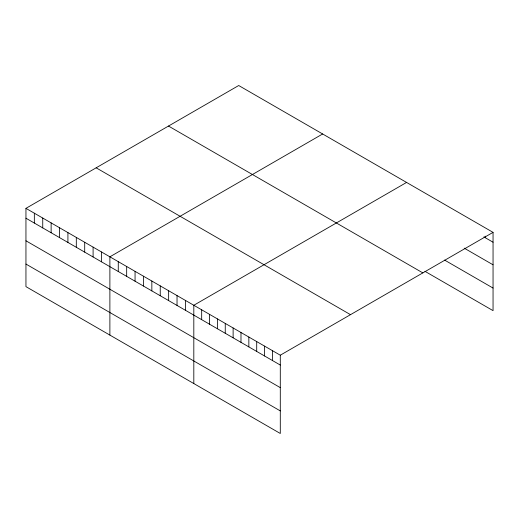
<?xml version="1.0" encoding="UTF-8"?>
<svg xmlns="http://www.w3.org/2000/svg" width="519" height="519" viewBox="0 0 519 519"><rect width="100%" height="100%" fill="white"/><g stroke="black" fill="none" stroke-linecap="round" stroke-linejoin="round"><path stroke-width="0.78" d="M25.95 208.353L280.292 355.197L280.292 433.482L25.95 286.637L25.95 208.353L238.708 85.518L493.05 232.363L493.05 310.647L424.918 271.307M322.643 133.98L109.885 256.814L109.885 335.099M406.572 182.435L193.814 305.269L193.814 383.554M280.292 355.197L493.05 232.363M483.877 236.924L493.05 242.217M464.226 248.16L493.05 264.8M444.569 260.077L493.05 288.064M168.5 126.052L422.842 272.897M96.158 167.819L350.5 314.663M25.95 218.214L280.292 365.052M25.95 240.79L280.292 387.635M25.95 264.061L280.292 410.899M485.187 236.164L485.187 237.683M272.43 350.656L272.43 360.517M264.567 346.121L264.567 355.976M256.704 341.58L256.704 351.434M248.848 337.045L248.848 346.9M240.985 332.504L240.985 342.358M233.122 327.963L233.122 337.824M225.259 323.428L225.259 333.282M217.396 318.887L217.396 328.741M209.54 314.345L209.54 324.206M201.677 309.811L201.677 319.665M185.419 300.423L185.419 310.284M177.031 295.577L177.031 305.438M168.636 290.731L168.636 300.592M160.241 285.885L160.241 295.746M151.846 281.045L151.846 290.899M143.458 276.199L143.458 286.053M135.063 271.353L135.063 281.207M126.668 266.507L126.668 276.361M118.274 261.66L118.274 271.515M101.49 251.968L101.49 261.823M93.096 247.122L93.096 256.976M84.701 242.276L84.701 252.13M76.312 237.43L76.312 247.284M67.918 232.583L67.918 242.438M59.523 227.737L59.523 237.592M51.128 222.891L51.128 232.752M42.74 218.045L42.74 227.906M34.345 213.199L34.345 223.06"/></g></svg>
